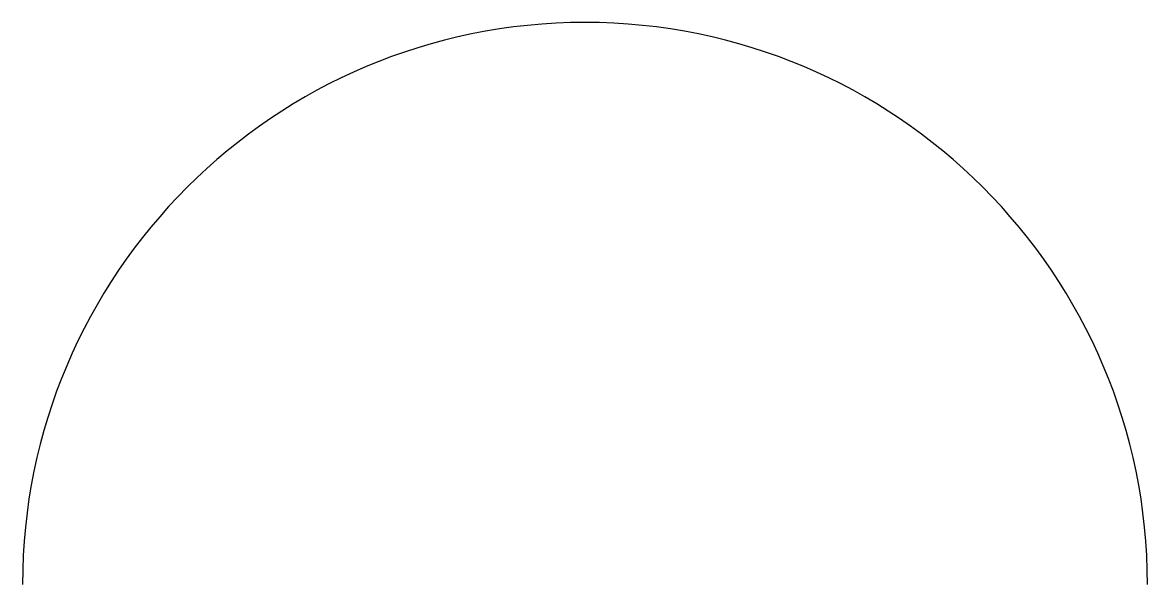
# Model space of a CAD drawing. Extents: x 0 to 500, y 0 to 250.
import ezdxf

# ---------------------------------------------------------------- set-up
doc = ezdxf.new("R2010")
doc.units = 0
doc.layers.get('0').update_dxf_attribs({"linetype": 'CONTINUOUS'})

msp = doc.modelspace()

# ---------------------------------------------------------------- linework, layer by layer
msp.add_arc((250, 0), 250, 0, 180)

doc.saveas('drawing.dxf')
